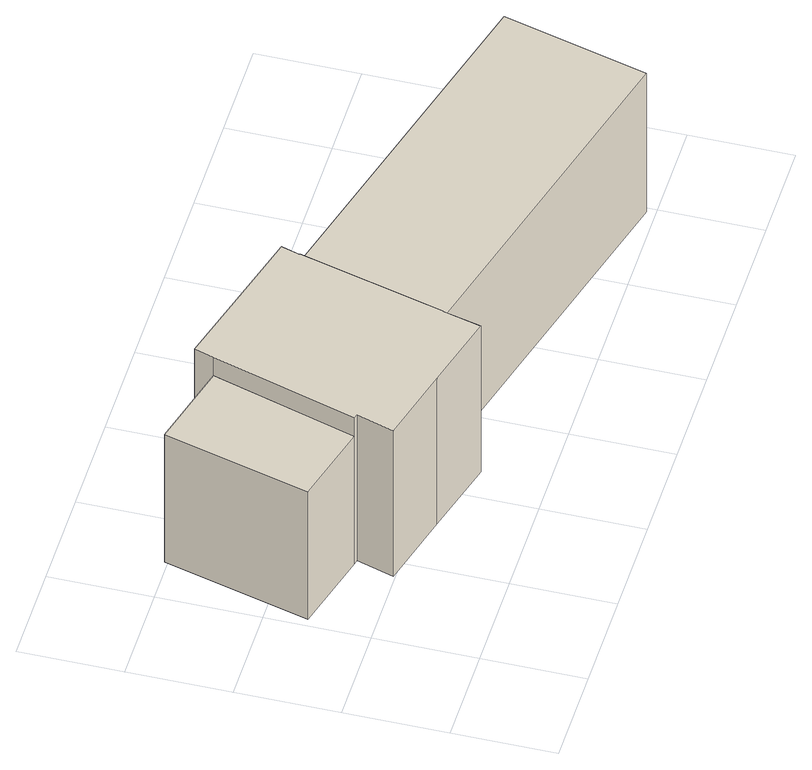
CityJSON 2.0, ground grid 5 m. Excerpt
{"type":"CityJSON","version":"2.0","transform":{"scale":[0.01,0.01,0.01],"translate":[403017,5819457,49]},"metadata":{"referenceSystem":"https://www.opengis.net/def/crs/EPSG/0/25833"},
"CityObjects":{
"building1":{"type":"Building","attributes":{"name":"Haus 33","Gemeindeschluessel":"11000010","function":"31001_3051"},"address":[{"country":"Germany","locality":"Berlin","thoroughfareNumber":"15 (35)","thoroughfareName":"Brebacher Weg"}],"children":["building1-1","building1-2","building1-3"]},
"building1-1":{"type":"BuildingPart","attributes":{"BezugspunktDach":"2200","measuredHeight":9.61,"storeysAboveGround":1},"parents":["building1"],"geometry":[{"type":"Solid","lod":"1","boundaries":[[[[0,1,2,3,4,5]],[[6,7,8,9,10,11]],[[6,11,5,4]],[[7,6,4,3]],[[8,7,3,2]],[[9,8,2,1]],[[10,9,1,0]],[[11,10,0,5]]]]}]},
"building1-2":{"type":"BuildingPart","attributes":{"BezugspunktDach":"2200","measuredHeight":10.77,"storeysAboveGround":1},"parents":["building1"],"geometry":[{"type":"MultiSurface","lod":"1","boundaries":[[[12,13,14,15,16,17,18,19,20,21,22,23,24]],[[25,26,27,28,29,30,31,6,10,32,33,34,35]],[[25,35,24,23]],[[26,25,23,22]],[[36,37,22,21]],[[28,27,21,20]],[[29,28,20,19]],[[30,29,19,18]],[[31,30,18,17]],[[6,31,17,16]],[[10,6,16,15]],[[32,10,15,14]],[[33,32,14,13]],[[34,33,13,12]],[[35,34,12,24]],[[27,26,37,36]]]}]},
"building1-3":{"type":"BuildingPart","attributes":{"BezugspunktDach":"2200","measuredHeight":8.5,"storeysAboveGround":1},"parents":["building1"],"geometry":[{"type":"Solid","lod":"1","boundaries":[[[[37,36,38,39]],[[40,27,26,41]],[[40,41,39,38]],[[27,40,38,36]],[[41,26,37,39]],[[26,27,36,37]]]]}]}
},
"vertices":[
[1215,502,868],[2978,46,868],[3072,400,868],[3166,754,868],[1402,1213,868],[1070,919,868],[1402,1213,19],[3166,754,19],[3072,400,19],[2978,46,19],[1215,502,19],[1070,919,19],
[788,413,913],[1165,314,913],[1213,502,913],[1215,502,913],[1402,1213,913],[1399,1214,913],[1426,1305,913],[1070,1400,913],[686,1504,913],[657,1407,913],[444,700,913],[467,695,913],[411,511,913],[467,695,19],[444,700,19],[657,1407,19],[686,1504,19],[1070,1400,19],[1426,1305,19],[1399,1214,19],[1213,502,19],[1165,314,19],[788,413,19],[411,511,19],[657,1407,802],[444,700,802],
[233,1517,802],[44,804,802],[233,1517,19],[44,804,19]
]}
